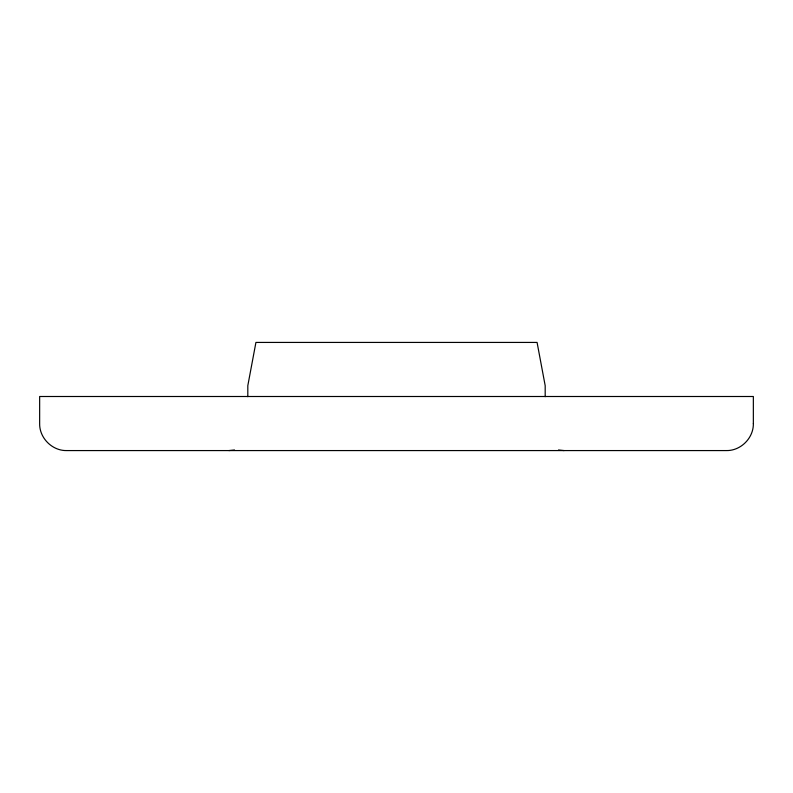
<?xml version="1.0" encoding="UTF-8"?>
<svg xmlns="http://www.w3.org/2000/svg" width="793" height="793" viewBox="0 0 793 793"><rect width="100%" height="100%" fill="white"/><g stroke="black" fill="none" stroke-linecap="round" stroke-linejoin="round"><path stroke-width="1.19" d="M234.51 449.978L228.89 450.573M564.11 450.573L558.49 449.978M545.188 396.678L545.188 385.685L537.079 342.427L255.921 342.427L247.812 385.685L247.812 396.678M753.35 423.531C753.677 437.984 740.761 450.9 726.319 450.573L66.681 450.573C52.239 450.9 39.323 437.984 39.65 423.531L39.65 396.5L753.35 396.5L753.35 423.531"/></g></svg>
